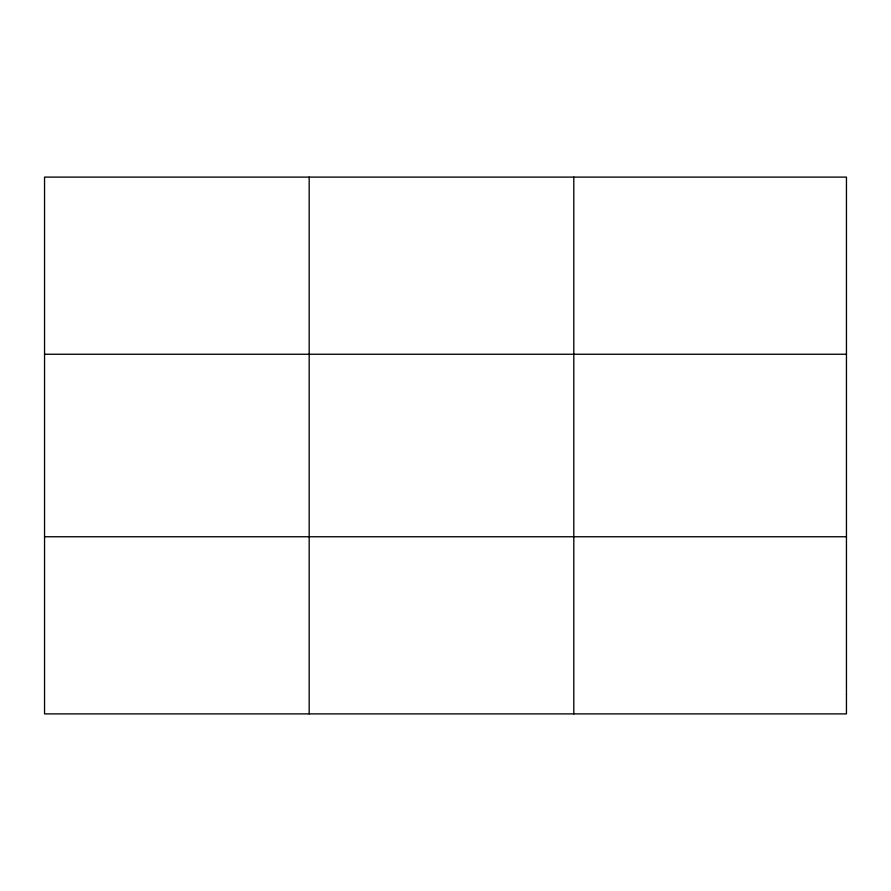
<?xml version="1.0" encoding="UTF-8"?>
<svg xmlns="http://www.w3.org/2000/svg" width="891" height="891" viewBox="0 0 891 891"><rect width="100%" height="100%" fill="white"/><g stroke="black" fill="none" stroke-linecap="round" stroke-linejoin="round"><path stroke-width="1.34" d="M309.177 713.891L309.177 177.109M573.804 713.891L573.804 177.109M44.55 354.25L846.45 354.25M44.55 536.75L846.45 536.75M846.45 694.212L846.45 713.891L44.55 713.891L44.55 177.109L846.45 177.109L846.45 694.212"/></g></svg>
